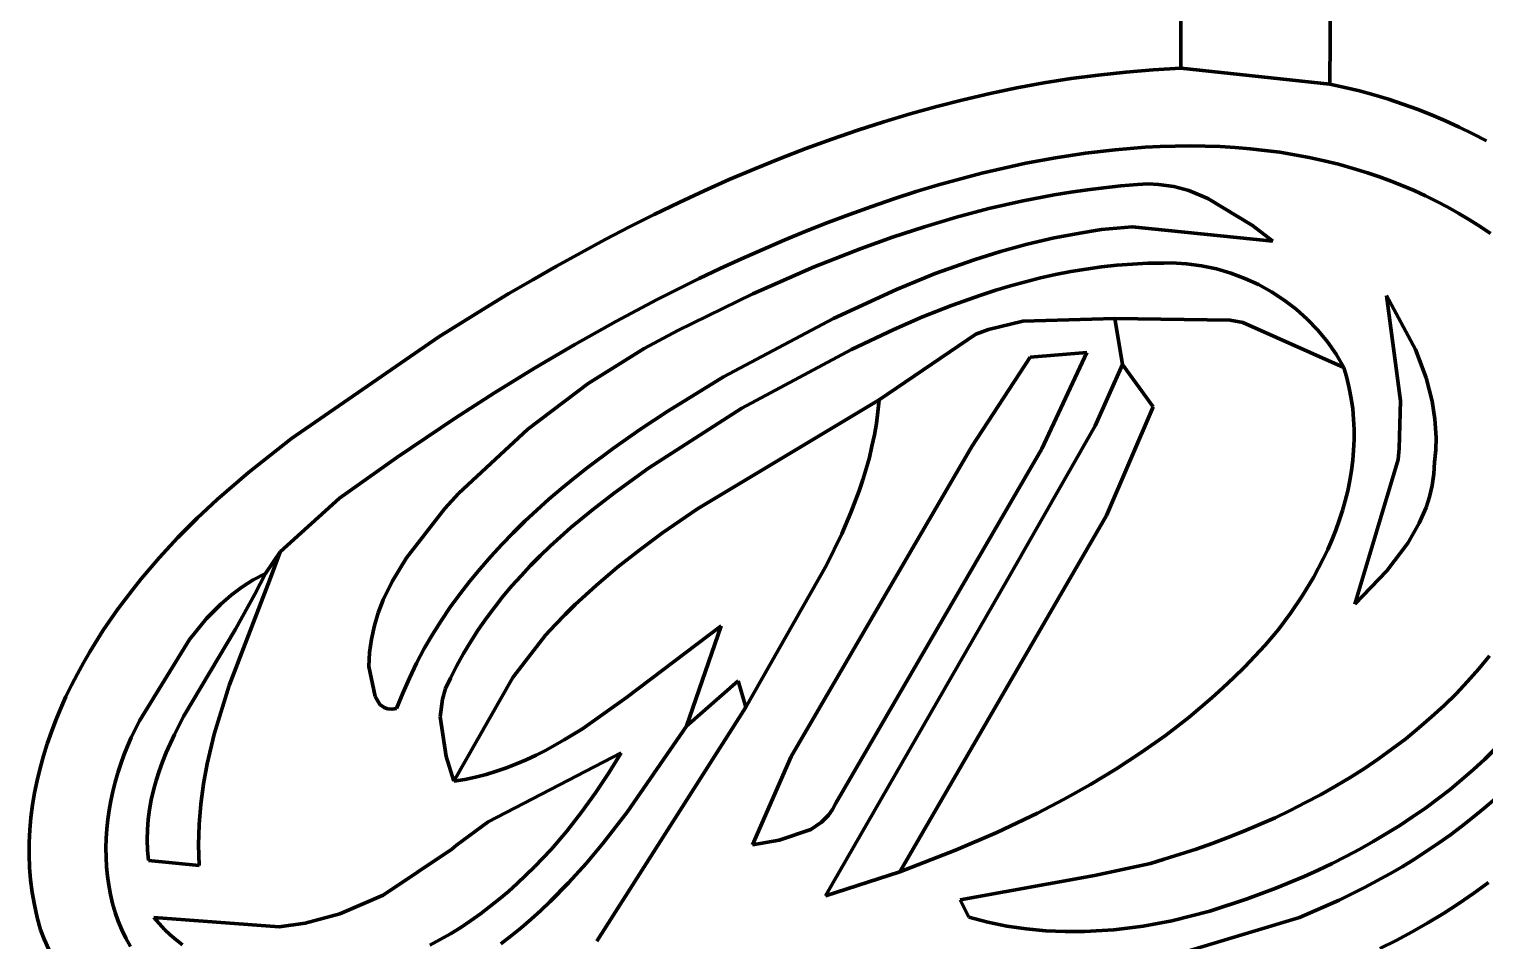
# Model space of a CAD drawing. Header units: millimetres. Extents: x 0.18 to 6.32, y 4.4 to 10.2.
# Drawn here: x 0.344 to 1.827, y 5.818 to 6.747 of the extents above; entities that cross this region are included whole.
import ezdxf

# ---------------------------------------------------------------- set-up
doc = ezdxf.new("R2010")
doc.units = ezdxf.units.MM
for name, color, linetype, lineweight in [('color#004f00ff', 7, 'CONTINUOUS', 100), ('color#0b6800ff', 7, 'CONTINUOUS', 100), ('color#86026eff', 7, 'CONTINUOUS', 100), ('color#b36001ff', 7, 'CONTINUOUS', 100), ('color#ba871eff', 7, 'CONTINUOUS', 100), ('color#fdfdfaff', 7, 'CONTINUOUS', 100)]:
    doc.layers.add(name, color=color, linetype=linetype, lineweight=lineweight)

msp = doc.modelspace()

# ---------------------------------------------------------------- linework, layer by layer
at = {"layer": 'color#004f00ff'}
for p, q in [((1.433, 6.6999), (1.4609, 6.7029)), ((1.4609, 6.7029), (1.4889, 6.7052)), ((1.4889, 6.7052), (1.5171, 6.7068)), ((1.5171, 6.7068), (1.6689, 6.6905)), ((1.3501, 6.6867), (1.3776, 6.6918)), ((1.3776, 6.6918), (1.4052, 6.6962)), ((1.4052, 6.6962), (1.433, 6.6999)), ((1.6689, 6.6905), (1.684, 6.6873)), ((1.2684, 6.6678), (1.2955, 6.6747)), ((1.2955, 6.6747), (1.3227, 6.6811)), ((1.3227, 6.6811), (1.3501, 6.6867)), ((1.684, 6.6873), (1.6989, 6.6837)), ((1.6989, 6.6837), (1.7138, 6.6796)), ((1.7138, 6.6796), (1.7286, 6.6752)), ((1.7286, 6.6752), (1.7433, 6.6703)), ((1.2146, 6.6523), (1.2414, 6.6604)), ((1.2414, 6.6604), (1.2684, 6.6678)), ((1.7433, 6.6703), (1.7579, 6.6651)), ((1.7579, 6.6651), (1.7723, 6.6594)), ((1.7723, 6.6594), (1.7866, 6.6534)), ((1.1615, 6.6346), (1.188, 6.6437)), ((1.188, 6.6437), (1.2146, 6.6523)), ((1.7866, 6.6534), (1.8007, 6.6469)), ((1.8007, 6.6469), (1.8146, 6.6401)), ((1.1352, 6.625), (1.1615, 6.6346)), ((1.8146, 6.6401), (1.8284, 6.6329)), ((1.083, 6.6044), (1.109, 6.6149)), ((1.109, 6.6149), (1.1352, 6.625)), ((1.3895, 6.6157), (1.3593, 6.6101)), ((1.4198, 6.6203), (1.3895, 6.6157)), ((1.4503, 6.6239), (1.4198, 6.6203)), ((1.4808, 6.6264), (1.4503, 6.6239)), ((1.4961, 6.6272), (1.4808, 6.6264)), ((1.5114, 6.6276), (1.4961, 6.6272)), ((1.5267, 6.6278), (1.5114, 6.6276)), ((1.542, 6.6276), (1.5267, 6.6278)), ((1.5572, 6.627), (1.542, 6.6276)), ((1.5724, 6.6261), (1.5572, 6.627)), ((1.5876, 6.6248), (1.5724, 6.6261)), ((1.6028, 6.6232), (1.5876, 6.6248)), ((1.6179, 6.6212), (1.6028, 6.6232)), ((1.6329, 6.6187), (1.6179, 6.6212)), ((1.6479, 6.6159), (1.6329, 6.6187)), ((1.6629, 6.6126), (1.6479, 6.6159)), ((1.0571, 6.5934), (1.083, 6.6044)), ((1.3145, 6.6), (1.2703, 6.5882)), ((1.3593, 6.6101), (1.3145, 6.6)), ((1.6778, 6.609), (1.6629, 6.6126)), ((1.6926, 6.6048), (1.6778, 6.609)), ((1.7073, 6.6003), (1.6926, 6.6048)), ((1.7193, 6.5962), (1.7073, 6.6003)), ((1.0315, 6.5819), (1.0571, 6.5934)), ((1.2703, 6.5882), (1.2475, 6.5812)), ((1.7313, 6.5919), (1.7193, 6.5962)), ((1.7431, 6.5872), (1.7313, 6.5919)), ((1.7548, 6.5822), (1.7431, 6.5872)), ((0.9807, 6.5578), (1.006, 6.5701)), ((1.006, 6.5701), (1.0315, 6.5819)), ((1.2248, 6.5738), (1.2022, 6.5661)), ((1.2475, 6.5812), (1.2248, 6.5738)), ((1.7664, 6.5769), (1.7548, 6.5822)), ((1.7778, 6.5712), (1.7664, 6.5769)), ((1.7891, 6.5653), (1.7778, 6.5712)), ((0.9555, 6.5452), (0.9807, 6.5578)), ((1.1797, 6.558), (1.1574, 6.5496)), ((1.2022, 6.5661), (1.1797, 6.558)), ((1.8002, 6.559), (1.7891, 6.5653)), ((1.8111, 6.5524), (1.8002, 6.559)), ((0.9306, 6.5323), (0.9555, 6.5452)), ((1.1352, 6.5408), (1.1132, 6.5318)), ((1.1574, 6.5496), (1.1352, 6.5408)), ((1.8219, 6.5456), (1.8111, 6.5524)), ((1.8324, 6.5384), (1.8219, 6.5456)), ((0.9058, 6.519), (0.9306, 6.5323)), ((1.1132, 6.5318), (1.0913, 6.5224)), ((0.8813, 6.5054), (0.9058, 6.519)), ((1.0695, 6.5128), (1.0478, 6.5028)), ((1.0913, 6.5224), (1.0695, 6.5128)), ((0.8569, 6.4914), (0.8813, 6.5054)), ((1.0478, 6.5028), (1.0263, 6.4926)), ((0.8327, 6.4773), (0.8569, 6.4914)), ((1.0263, 6.4926), (0.9836, 6.4713)), ((0.8087, 6.4628), (0.8327, 6.4773)), ((0.9836, 6.4713), (0.9415, 6.4489)), ((0.7614, 6.4332), (0.8087, 6.4628)), ((1.4499, 6.4519), (1.5672, 6.4502)), ((1.4576, 6.4052), (1.4499, 6.4519)), ((1.5672, 6.4502), (1.5801, 6.448)), ((0.9415, 6.4489), (0.8998, 6.4256)), ((1.5801, 6.448), (1.6831, 6.4022)), ((0.6113, 6.3299), (0.7614, 6.4332)), ((0.8998, 6.4256), (0.8586, 6.4014)), ((0.8586, 6.4014), (0.818, 6.3763)), ((1.489, 6.362), (1.4576, 6.4052)), ((1.6831, 6.4022), (1.6861, 6.3917)), ((1.6861, 6.3917), (1.6886, 6.3812)), ((0.818, 6.3763), (0.7778, 6.3505)), ((1.6886, 6.3812), (1.6906, 6.3707)), ((1.0246, 6.2581), (1.2098, 6.3691)), ((1.2098, 6.3691), (1.2086, 6.3571)), ((1.4413, 6.2513), (1.489, 6.362)), ((1.6906, 6.3707), (1.6921, 6.3602)), ((0.7778, 6.3505), (0.7185, 6.3104)), ((1.2086, 6.3571), (1.207, 6.3452)), ((1.6921, 6.3602), (1.6931, 6.3496)), ((1.6931, 6.3496), (1.6936, 6.3391)), ((1.2049, 6.3335), (1.2025, 6.3219)), ((1.207, 6.3452), (1.2049, 6.3335)), ((1.6936, 6.3391), (1.6936, 6.3286)), ((0.5673, 6.2953), (0.6113, 6.3299)), ((1.2025, 6.3219), (1.1998, 6.3104)), ((1.6931, 6.3181), (1.6923, 6.3077)), ((1.6936, 6.3286), (1.6931, 6.3181)), ((0.7185, 6.3104), (0.6602, 6.269)), ((1.1998, 6.3104), (1.1966, 6.2991)), ((1.6923, 6.3077), (1.6909, 6.2973)), ((0.5356, 6.2678), (0.5673, 6.2953)), ((1.1932, 6.2878), (1.1895, 6.2766)), ((1.1966, 6.2991), (1.1932, 6.2878)), ((1.6909, 6.2973), (1.6892, 6.287)), ((1.1895, 6.2766), (1.1811, 6.2546)), ((1.6871, 6.2767), (1.6846, 6.2665)), ((1.6892, 6.287), (1.6871, 6.2767)), ((0.5152, 6.2487), (0.5356, 6.2678)), ((0.6602, 6.269), (0.5996, 6.2143)), ((0.989, 6.2337), (1.0246, 6.2581)), ((1.6846, 6.2665), (1.6817, 6.2564)), ((0.4954, 6.2289), (0.5152, 6.2487)), ((1.1811, 6.2546), (1.1718, 6.2329)), ((1.231, 5.8888), (1.4413, 6.2513)), ((1.6784, 6.2463), (1.6748, 6.2364)), ((1.6817, 6.2564), (1.6784, 6.2463)), ((0.4764, 6.2084), (0.4954, 6.2289)), ((0.9659, 6.2166), (0.989, 6.2337)), ((1.1718, 6.2329), (1.1563, 6.2008)), ((1.6748, 6.2364), (1.6709, 6.2265)), ((0.5996, 6.2143), (0.5848, 6.1924)), ((0.9434, 6.1988), (0.9659, 6.2166)), ((1.6667, 6.2168), (1.6621, 6.2072)), ((1.6709, 6.2265), (1.6667, 6.2168)), ((0.4582, 6.187), (0.4764, 6.2084)), ((0.9215, 6.1802), (0.9434, 6.1988)), ((1.1563, 6.2008), (1.074, 6.0562)), ((1.6621, 6.2072), (1.6521, 6.1883)), ((0.4495, 6.176), (0.4582, 6.187)), ((0.5723, 6.1859), (0.5606, 6.1785)), ((0.5848, 6.1924), (0.5723, 6.1859)), ((1.6521, 6.1883), (1.6411, 6.17)), ((0.4341, 6.1558), (0.4495, 6.176)), ((0.5496, 6.1703), (0.5393, 6.1613)), ((0.5606, 6.1785), (0.5496, 6.1703)), ((0.9003, 6.1608), (0.9215, 6.1802)), ((1.6411, 6.17), (1.6292, 6.1524)), ((0.4195, 6.1347), (0.4341, 6.1558)), ((0.5393, 6.1613), (0.5248, 6.1466)), ((0.89, 6.1507), (0.9003, 6.1608)), ((0.5248, 6.1466), (0.5074, 6.1252)), ((0.8701, 6.1297), (0.8799, 6.1403)), ((0.8799, 6.1403), (0.89, 6.1507)), ((1.0488, 6.1391), (0.9523, 6.0663)), ((1.0135, 6.0369), (1.0488, 6.1391)), ((1.6292, 6.1524), (1.6164, 6.1355)), ((0.4058, 6.1128), (0.4195, 6.1347)), ((0.5074, 6.1252), (0.4565, 6.0425)), ((0.8367, 6.0865), (0.8701, 6.1297)), ((1.6164, 6.1355), (1.6029, 6.1194)), ((0.3993, 6.1016), (0.4058, 6.1128)), ((1.6029, 6.1194), (1.5925, 6.1081)), ((0.3931, 6.0902), (0.3993, 6.1016)), ((1.5819, 6.0971), (1.5711, 6.0864)), ((1.5925, 6.1081), (1.5819, 6.0971)), ((0.3871, 6.0787), (0.3931, 6.0902)), ((0.7765, 5.981), (0.8367, 6.0865)), ((1.0663, 6.0831), (1.0135, 6.0369)), ((1.074, 6.0562), (1.0663, 6.0831)), ((1.5711, 6.0864), (1.56, 6.0759)), ((0.3762, 6.0552), (0.3815, 6.067)), ((0.3815, 6.067), (0.3871, 6.0787)), ((0.9523, 6.0663), (0.9075, 6.0344)), ((1.5487, 6.0657), (1.5372, 6.0558)), ((1.56, 6.0759), (1.5487, 6.0657)), ((0.3712, 6.0432), (0.3762, 6.0552)), ((1.5372, 6.0558), (1.5255, 6.0461)), ((0.3666, 6.0311), (0.3712, 6.0432)), ((0.4565, 6.0425), (0.4522, 6.0341)), ((1.5135, 6.0367), (1.5014, 6.0276)), ((1.5255, 6.0461), (1.5135, 6.0367)), ((0.3624, 6.0189), (0.3666, 6.0311)), ((0.448, 6.0254), (0.4442, 6.0166)), ((0.4522, 6.0341), (0.448, 6.0254)), ((0.8889, 6.0229), (0.87, 6.0123)), ((0.9075, 6.0344), (0.8889, 6.0229)), ((1.5014, 6.0276), (1.4765, 6.01)), ((0.3551, 5.9942), (0.3585, 6.0066)), ((0.3585, 6.0066), (0.3624, 6.0189)), ((0.4406, 6.0076), (0.4373, 5.9985)), ((0.4442, 6.0166), (0.4406, 6.0076)), ((0.8603, 6.0074), (0.8504, 6.0028)), ((0.87, 6.0123), (0.8603, 6.0074)), ((1.4765, 6.01), (1.451, 5.9933)), ((0.3521, 5.9818), (0.3551, 5.9942)), ((0.4373, 5.9985), (0.4343, 5.9893)), ((0.8199, 5.991), (0.8094, 5.9879)), ((0.8302, 5.9946), (0.8199, 5.991)), ((0.8404, 5.9985), (0.8302, 5.9946)), ((0.8504, 6.0028), (0.8404, 5.9985)), ((1.451, 5.9933), (1.4249, 5.9775)), ((0.3495, 5.9692), (0.3521, 5.9818)), ((0.4316, 5.98), (0.4292, 5.9706)), ((0.4343, 5.9893), (0.4316, 5.98)), ((0.7877, 5.9828), (0.7765, 5.981)), ((0.7986, 5.9851), (0.7877, 5.9828)), ((0.8094, 5.9879), (0.7986, 5.9851)), ((1.4249, 5.9775), (1.3983, 5.9626)), ((0.3474, 5.9567), (0.3495, 5.9692)), ((0.4272, 5.9611), (0.4254, 5.9515)), ((0.4292, 5.9706), (0.4272, 5.9611)), ((1.3983, 5.9626), (1.3712, 5.9485)), ((0.3458, 5.944), (0.3474, 5.9567)), ((0.4254, 5.9515), (0.4241, 5.9419)), ((1.3712, 5.9485), (1.3297, 5.9288)), ((0.344, 5.9186), (0.3447, 5.9313)), ((0.3447, 5.9313), (0.3458, 5.944)), ((0.4231, 5.9323), (0.4224, 5.9226)), ((0.4241, 5.9419), (0.4231, 5.9323)), ((0.344, 5.9059), (0.344, 5.9186)), ((0.4224, 5.9226), (0.4221, 5.913)), ((1.3297, 5.9288), (1.2877, 5.9107)), ((0.3444, 5.8931), (0.344, 5.9059)), ((0.4221, 5.913), (0.4223, 5.9034)), ((0.4223, 5.9034), (0.4228, 5.8939)), ((1.2877, 5.9107), (1.231, 5.8888)), ((0.3455, 5.8804), (0.3444, 5.8931)), ((0.4228, 5.8939), (0.4237, 5.8844)), ((0.3471, 5.8676), (0.3455, 5.8804)), ((0.4237, 5.8844), (0.425, 5.875)), ((0.425, 5.875), (0.4268, 5.8657)), ((1.8154, 5.8668), (1.8303, 5.8778)), ((0.3493, 5.8549), (0.3471, 5.8676)), ((0.4268, 5.8657), (0.429, 5.8564)), ((1.8002, 5.8564), (1.8154, 5.8668)), ((0.3521, 5.8422), (0.3493, 5.8549)), ((0.429, 5.8564), (0.4317, 5.8474)), ((0.4317, 5.8474), (0.4348, 5.8384)), ((1.7688, 5.8367), (1.7847, 5.8463)), ((1.7847, 5.8463), (1.8002, 5.8564)), ((0.3556, 5.8296), (0.3521, 5.8422)), ((0.3593, 5.8201), (0.3556, 5.8296)), ((0.4348, 5.8384), (0.4384, 5.8296)), ((0.4384, 5.8296), (0.4425, 5.821)), ((1.7364, 5.8188), (1.7527, 5.8275)), ((1.7527, 5.8275), (1.7688, 5.8367)), ((0.3717, 5.7924), (0.3593, 5.8201)), ((0.4425, 5.821), (0.4471, 5.8126)), ((1.7198, 5.8105), (1.7364, 5.8188))]:
    msp.add_line(p, q, dxfattribs=at)
at = {"layer": 'color#0b6800ff'}
for p, q in [((1.5171, 6.7068), (1.5168, 8.1784)), ((1.6713, 6.9856), (1.6689, 6.6905)), ((1.6689, 6.6905), (1.5171, 6.7068))]:
    msp.add_line(p, q, dxfattribs=at)
at = {"layer": 'color#86026eff'}
for p, q in [((1.3741, 6.4933), (1.3895, 6.4968)), ((1.3895, 6.4968), (1.405, 6.4998)), ((1.405, 6.4998), (1.4205, 6.5024)), ((1.4205, 6.5024), (1.4362, 6.5046)), ((1.4362, 6.5046), (1.4519, 6.5063)), ((1.4519, 6.5063), (1.4677, 6.5075)), ((1.4677, 6.5075), (1.4836, 6.5083)), ((1.4836, 6.5083), (1.4996, 6.5085)), ((1.4996, 6.5085), (1.5074, 6.5086)), ((1.5074, 6.5086), (1.5229, 6.5077)), ((1.5229, 6.5077), (1.5382, 6.5057)), ((1.5382, 6.5057), (1.5533, 6.5025)), ((1.5533, 6.5025), (1.568, 6.4982)), ((1.568, 6.4982), (1.5823, 6.4929)), ((1.3134, 6.4759), (1.3285, 6.4808)), ((1.3285, 6.4808), (1.3436, 6.4853)), ((1.3436, 6.4853), (1.3588, 6.4895)), ((1.3588, 6.4895), (1.3741, 6.4933)), ((1.5823, 6.4929), (1.5962, 6.4865)), ((1.5962, 6.4865), (1.6095, 6.4791)), ((1.254, 6.4536), (1.2836, 6.4653)), ((1.2836, 6.4653), (1.3134, 6.4759)), ((1.6095, 6.4791), (1.6223, 6.4707)), ((1.6223, 6.4707), (1.6344, 6.4614)), ((1.2249, 6.4409), (1.254, 6.4536)), ((1.4499, 6.4519), (1.356, 6.4492)), ((1.5672, 6.4502), (1.4499, 6.4519)), ((1.5801, 6.448), (1.5672, 6.4502)), ((1.6344, 6.4614), (1.6458, 6.4512)), ((1.6458, 6.4512), (1.6565, 6.4402)), ((1.1817, 6.4204), (1.2249, 6.4409)), ((1.3084, 6.436), (1.2098, 6.3691)), ((1.3213, 6.4409), (1.3084, 6.436)), ((1.356, 6.4492), (1.3213, 6.4409)), ((1.6831, 6.4022), (1.5801, 6.448)), ((1.6565, 6.4402), (1.6663, 6.4283)), ((1.6663, 6.4283), (1.6752, 6.4156)), ((1.07, 6.3606), (1.1817, 6.4204)), ((1.6752, 6.4156), (1.6831, 6.4022)), ((1.4298, 6.3426), (1.4576, 6.4052)), ((1.4576, 6.4052), (1.489, 6.362)), ((1.2098, 6.3691), (1.0246, 6.2581)), ((1.489, 6.362), (1.4413, 6.2513)), ((0.9749, 6.2995), (1.07, 6.3606)), ((1.3406, 6.1863), (1.4298, 6.3426)), ((0.9402, 6.2746), (0.9749, 6.2995)), ((0.9177, 6.2572), (0.9402, 6.2746)), ((1.0246, 6.2581), (0.989, 6.2337)), ((0.8958, 6.2391), (0.9177, 6.2572)), ((1.4413, 6.2513), (1.231, 5.8888)), ((0.8748, 6.2202), (0.8958, 6.2391)), ((0.989, 6.2337), (0.9659, 6.2166)), ((0.8646, 6.2104), (0.8748, 6.2202)), ((0.9659, 6.2166), (0.9434, 6.1988)), ((0.845, 6.1901), (0.8547, 6.2004)), ((0.8547, 6.2004), (0.8646, 6.2104)), ((0.9434, 6.1988), (0.9215, 6.1802)), ((0.8357, 6.1797), (0.845, 6.1901)), ((1.1551, 5.8643), (1.3406, 6.1863)), ((0.8179, 6.1579), (0.8266, 6.1689)), ((0.8266, 6.1689), (0.8357, 6.1797)), ((0.9215, 6.1802), (0.9003, 6.1608)), ((0.8095, 6.1466), (0.8179, 6.1579)), ((0.9003, 6.1608), (0.89, 6.1507)), ((0.8015, 6.135), (0.8095, 6.1466)), ((0.8799, 6.1403), (0.8701, 6.1297)), ((0.89, 6.1507), (0.8799, 6.1403)), ((0.7938, 6.1232), (0.8015, 6.135)), ((0.8701, 6.1297), (0.8367, 6.0865)), ((0.7796, 6.0986), (0.7865, 6.111)), ((0.7865, 6.111), (0.7938, 6.1232)), ((0.7732, 6.0858), (0.7796, 6.0986)), ((0.7682, 6.0753), (0.7732, 6.0858)), ((0.8367, 6.0865), (0.7765, 5.981)), ((1.0135, 6.0369), (1.0663, 6.0831)), ((1.0663, 6.0831), (1.074, 6.0562)), ((0.7649, 6.0646), (0.7682, 6.0753)), ((0.7628, 6.0464), (0.7649, 6.0646)), ((1.074, 6.0562), (0.9223, 5.8179)), ((0.7687, 6.0061), (0.7628, 6.0464)), ((0.9531, 5.9493), (1.0135, 6.0369)), ((0.7765, 5.981), (0.7687, 6.0061)), ((1.8262, 5.9535), (1.8372, 5.9631)), ((0.9285, 5.9176), (0.9531, 5.9493)), ((1.8149, 5.9442), (1.8262, 5.9535)), ((1.7916, 5.9263), (1.8033, 5.9351)), ((1.8033, 5.9351), (1.8149, 5.9442)), ((0.9113, 5.8971), (0.9285, 5.9176)), ((1.7674, 5.9096), (1.7796, 5.9178)), ((1.7796, 5.9178), (1.7916, 5.9263)), ((1.7426, 5.8939), (1.7551, 5.9016)), ((1.7551, 5.9016), (1.7674, 5.9096)), ((0.8934, 5.8773), (0.9113, 5.8971)), ((1.231, 5.8888), (1.1551, 5.8643)), ((1.73, 5.8865), (1.7426, 5.8939)), ((0.8748, 5.8584), (0.8934, 5.8773)), ((1.6782, 5.8598), (1.7043, 5.8726)), ((1.7043, 5.8726), (1.73, 5.8865)), ((1.8303, 5.8778), (1.8154, 5.8668)), ((0.8652, 5.8492), (0.8748, 5.8584)), ((1.6381, 5.8421), (1.6782, 5.8598)), ((1.8154, 5.8668), (1.8002, 5.8564)), ((0.8554, 5.8404), (0.8652, 5.8492)), ((1.7847, 5.8463), (1.7688, 5.8367)), ((1.8002, 5.8564), (1.7847, 5.8463)), ((0.835, 5.8234), (0.8453, 5.8317)), ((0.8453, 5.8317), (0.8554, 5.8404)), ((1.4369, 5.7816), (1.6381, 5.8421)), ((1.7527, 5.8275), (1.7364, 5.8188)), ((1.7688, 5.8367), (1.7527, 5.8275)), ((0.8245, 5.8154), (0.835, 5.8234)), ((1.7364, 5.8188), (1.7198, 5.8105))]:
    msp.add_line(p, q, dxfattribs=at)
at = {"layer": 'color#b36001ff'}
for p, q in [((1.4219, 6.5831), (1.4388, 6.5852)), ((1.4388, 6.5852), (1.4558, 6.587)), ((1.4558, 6.587), (1.4728, 6.5885)), ((1.4728, 6.5885), (1.4837, 6.589)), ((1.4837, 6.589), (1.4944, 6.5886)), ((1.4944, 6.5886), (1.51, 6.5863)), ((1.51, 6.5863), (1.5252, 6.5822)), ((1.3216, 6.5639), (1.3547, 6.5715)), ((1.3547, 6.5715), (1.3882, 6.5779)), ((1.3882, 6.5779), (1.405, 6.5807)), ((1.405, 6.5807), (1.4219, 6.5831)), ((1.5252, 6.5822), (1.5446, 6.5743)), ((1.5446, 6.5743), (1.5899, 6.5466)), ((1.2559, 6.5455), (1.2886, 6.5552)), ((1.2886, 6.5552), (1.3216, 6.5639)), ((1.2235, 6.5348), (1.2559, 6.5455)), ((1.4161, 6.5393), (1.3882, 6.5341)), ((1.4301, 6.5415), (1.4161, 6.5393)), ((1.4364, 6.5425), (1.4301, 6.5415)), ((1.4676, 6.5452), (1.4364, 6.5425)), ((1.6109, 6.5306), (1.4676, 6.5452)), ((1.5899, 6.5466), (1.6109, 6.5306)), ((1.1914, 6.5233), (1.2235, 6.5348)), ((1.3607, 6.5278), (1.3335, 6.5203)), ((1.3882, 6.5341), (1.3607, 6.5278)), ((1.1437, 6.5045), (1.1914, 6.5233)), ((1.3066, 6.5119), (1.2668, 6.4977)), ((1.3335, 6.5203), (1.3066, 6.5119)), ((1.0811, 6.4771), (1.1437, 6.5045)), ((1.2668, 6.4977), (1.2276, 6.4817)), ((1.2276, 6.4817), (1.1634, 6.4521)), ((1.0046, 6.4398), (1.0811, 6.4771)), ((1.1634, 6.4521), (1.0511, 6.3926)), ((0.9706, 6.4216), (1.0046, 6.4398)), ((0.9134, 6.3859), (0.9706, 6.4216)), ((1.3041, 6.3218), (1.3635, 6.4125)), ((1.3635, 6.4125), (1.4213, 6.4175)), ((1.4213, 6.4175), (1.3756, 6.3193)), ((1.0511, 6.3926), (0.9945, 6.3578)), ((0.8519, 6.3394), (0.9134, 6.3859)), ((0.9945, 6.3578), (0.9666, 6.3393)), ((0.7812, 6.274), (0.8519, 6.3394)), ((0.9666, 6.3393), (0.9392, 6.3201)), ((0.9392, 6.3201), (0.9123, 6.3)), ((1.12, 6.006), (1.3041, 6.3218)), ((1.3756, 6.3193), (1.1656, 5.9584)), ((0.8992, 6.2896), (0.8862, 6.2789)), ((0.9123, 6.3), (0.8992, 6.2896)), ((0.7673, 6.2585), (0.7812, 6.274)), ((0.8862, 6.2789), (0.8735, 6.2681)), ((0.7282, 6.2085), (0.7673, 6.2585)), ((0.8735, 6.2681), (0.8611, 6.257)), ((0.8489, 6.2456), (0.837, 6.2339)), ((0.8611, 6.257), (0.8489, 6.2456)), ((0.837, 6.2339), (0.8254, 6.222)), ((0.8254, 6.222), (0.8142, 6.2098)), ((0.7137, 6.1844), (0.7282, 6.2085)), ((0.8142, 6.2098), (0.8033, 6.1973)), ((0.7046, 6.1655), (0.7137, 6.1844)), ((0.7928, 6.1845), (0.7827, 6.1714)), ((0.8033, 6.1973), (0.7928, 6.1845)), ((0.7827, 6.1714), (0.773, 6.158)), ((0.6996, 6.1525), (0.7046, 6.1655)), ((0.773, 6.158), (0.7637, 6.1443)), ((0.6926, 6.1257), (0.6956, 6.1393)), ((0.6956, 6.1393), (0.6996, 6.1525)), ((0.7637, 6.1443), (0.7549, 6.1302)), ((0.6907, 6.1118), (0.6926, 6.1257)), ((0.7549, 6.1302), (0.7465, 6.1159)), ((0.6902, 6.1047), (0.6907, 6.1118)), ((0.7465, 6.1159), (0.7387, 6.1011)), ((0.6901, 6.0976), (0.6902, 6.1047)), ((0.6964, 6.067), (0.6901, 6.0976)), ((0.7387, 6.1011), (0.7314, 6.086)), ((1.8092, 6.0824), (1.8205, 6.0953)), ((1.8205, 6.0953), (1.8314, 6.1085)), ((0.7314, 6.086), (0.7246, 6.0706)), ((1.7974, 6.07), (1.8092, 6.0824)), ((0.7012, 6.059), (0.6964, 6.067)), ((0.7246, 6.0706), (0.7183, 6.0548)), ((1.7852, 6.0579), (1.7974, 6.07)), ((0.7055, 6.0559), (0.7012, 6.059)), ((0.7091, 6.0547), (0.7055, 6.0559)), ((0.7133, 6.0543), (0.7091, 6.0547)), ((0.7183, 6.0548), (0.7133, 6.0543)), ((1.7725, 6.0463), (1.7852, 6.0579)), ((1.7462, 6.0242), (1.7595, 6.0351)), ((1.7595, 6.0351), (1.7725, 6.0463)), ((1.7324, 6.0138), (1.7462, 6.0242)), ((0.8114, 5.9395), (0.9471, 6.0099)), ((0.9471, 6.0099), (0.9345, 5.9894)), ((1.0809, 5.916), (1.12, 6.006)), ((1.7184, 6.0037), (1.7324, 6.0138)), ((1.8378, 6.0144), (1.8267, 6.0034)), ((1.6895, 5.9847), (1.7041, 5.994)), ((1.7041, 5.994), (1.7184, 6.0037)), ((1.8152, 5.9928), (1.8034, 5.9825)), ((1.8267, 6.0034), (1.8152, 5.9928)), ((0.9345, 5.9894), (0.921, 5.9691)), ((1.6595, 5.9672), (1.6746, 5.9758)), ((1.6746, 5.9758), (1.6895, 5.9847)), ((1.8034, 5.9825), (1.7913, 5.9725)), ((0.921, 5.9691), (0.9067, 5.9493)), ((1.6442, 5.9591), (1.6595, 5.9672)), ((1.7789, 5.9629), (1.7662, 5.9536)), ((1.7913, 5.9725), (1.7789, 5.9629)), ((0.9067, 5.9493), (0.8916, 5.9301)), ((1.1581, 5.9463), (1.151, 5.9391)), ((1.1621, 5.952), (1.1581, 5.9463)), ((1.1656, 5.9584), (1.1621, 5.952)), ((1.613, 5.9438), (1.6286, 5.9512)), ((1.6286, 5.9512), (1.6442, 5.9591)), ((1.7662, 5.9536), (1.7532, 5.9446)), ((0.7793, 5.9157), (0.8114, 5.9395)), ((1.1401, 5.9317), (1.1079, 5.9209)), ((1.151, 5.9391), (1.1401, 5.9317)), ((1.5811, 5.93), (1.5971, 5.9367)), ((1.5971, 5.9367), (1.613, 5.9438)), ((1.7401, 5.9359), (1.7266, 5.9276)), ((1.7532, 5.9446), (1.7401, 5.9359)), ((0.8916, 5.9301), (0.8756, 5.9115)), ((1.1079, 5.9209), (1.0809, 5.916)), ((1.5327, 5.9119), (1.5489, 5.9176)), ((1.5489, 5.9176), (1.5651, 5.9236)), ((1.5651, 5.9236), (1.5811, 5.93)), ((1.713, 5.9196), (1.6993, 5.9118)), ((1.7266, 5.9276), (1.713, 5.9196)), ((0.7045, 5.865), (0.7747, 5.9119)), ((0.7747, 5.9119), (0.7793, 5.9157)), ((0.8756, 5.9115), (0.8588, 5.8937)), ((1.4861, 5.8973), (1.5001, 5.9016)), ((1.5001, 5.9016), (1.5164, 5.9066)), ((1.5164, 5.9066), (1.5327, 5.9119)), ((1.6853, 5.9044), (1.6712, 5.8973)), ((1.6993, 5.9118), (1.6853, 5.9044)), ((0.8588, 5.8937), (0.8412, 5.8768)), ((1.429, 5.8848), (1.4861, 5.8973)), ((1.657, 5.8905), (1.6426, 5.884)), ((1.6712, 5.8973), (1.657, 5.8905)), ((0.8412, 5.8768), (0.8321, 5.8686)), ((1.2923, 5.86), (1.429, 5.8848)), ((1.6137, 5.8719), (1.5845, 5.861)), ((1.6426, 5.884), (1.6137, 5.8719)), ((0.6603, 5.8459), (0.7045, 5.865)), ((0.8228, 5.8608), (0.8133, 5.8532)), ((0.8321, 5.8686), (0.8228, 5.8608)), ((1.3011, 5.8424), (1.2923, 5.86)), ((1.5845, 5.861), (1.5467, 5.8487)), ((0.6253, 5.8364), (0.6603, 5.8459)), ((0.8036, 5.8459), (0.7937, 5.8388)), ((0.8133, 5.8532), (0.8036, 5.8459)), ((1.3204, 5.8373), (1.3011, 5.8424)), ((1.5467, 5.8487), (1.508, 5.8389)), ((0.4764, 5.8359), (0.4711, 5.8422)), ((0.4711, 5.8422), (0.5988, 5.8325)), ((0.482, 5.83), (0.4764, 5.8359)), ((0.4878, 5.8245), (0.482, 5.83)), ((0.5988, 5.8325), (0.6253, 5.8364)), ((0.7836, 5.8321), (0.7733, 5.8257)), ((0.7937, 5.8388), (0.7836, 5.8321)), ((1.34, 5.8334), (1.3204, 5.8373)), ((1.3596, 5.8305), (1.34, 5.8334)), ((1.3794, 5.8287), (1.3596, 5.8305)), ((1.3992, 5.8278), (1.3794, 5.8287)), ((1.4191, 5.8279), (1.3992, 5.8278)), ((1.4489, 5.8297), (1.4191, 5.8279)), ((1.4786, 5.8334), (1.4489, 5.8297)), ((1.508, 5.8389), (1.4786, 5.8334)), ((0.4939, 5.8193), (0.4878, 5.8245)), ((0.5002, 5.8145), (0.4939, 5.8193)), ((0.7628, 5.8196), (0.7521, 5.8139)), ((0.7733, 5.8257), (0.7628, 5.8196))]:
    msp.add_line(p, q, dxfattribs=at)
at = {"layer": 'color#ba871eff'}
for p, q in [((1.3593, 6.6101), (1.3895, 6.6157)), ((1.3895, 6.6157), (1.4198, 6.6203)), ((1.4198, 6.6203), (1.4503, 6.6239)), ((1.4503, 6.6239), (1.4808, 6.6264)), ((1.4808, 6.6264), (1.4961, 6.6272)), ((1.4961, 6.6272), (1.5114, 6.6276)), ((1.5114, 6.6276), (1.5267, 6.6278)), ((1.5267, 6.6278), (1.542, 6.6276)), ((1.542, 6.6276), (1.5572, 6.627)), ((1.5572, 6.627), (1.5724, 6.6261)), ((1.5724, 6.6261), (1.5876, 6.6248)), ((1.5876, 6.6248), (1.6028, 6.6232)), ((1.6028, 6.6232), (1.6179, 6.6212)), ((1.6179, 6.6212), (1.6329, 6.6187)), ((1.6329, 6.6187), (1.6479, 6.6159)), ((1.6479, 6.6159), (1.6629, 6.6126)), ((1.2703, 6.5882), (1.3145, 6.6)), ((1.3145, 6.6), (1.3593, 6.6101)), ((1.6629, 6.6126), (1.6778, 6.609)), ((1.6778, 6.609), (1.6926, 6.6048)), ((1.6926, 6.6048), (1.7073, 6.6003)), ((1.7073, 6.6003), (1.7193, 6.5962)), ((1.2475, 6.5812), (1.2703, 6.5882)), ((1.4388, 6.5852), (1.4219, 6.5831)), ((1.4558, 6.587), (1.4388, 6.5852)), ((1.4728, 6.5885), (1.4558, 6.587)), ((1.4837, 6.589), (1.4728, 6.5885)), ((1.4944, 6.5886), (1.4837, 6.589)), ((1.51, 6.5863), (1.4944, 6.5886)), ((1.5252, 6.5822), (1.51, 6.5863)), ((1.7193, 6.5962), (1.7313, 6.5919)), ((1.7313, 6.5919), (1.7431, 6.5872)), ((1.7431, 6.5872), (1.7548, 6.5822)), ((1.2022, 6.5661), (1.2248, 6.5738)), ((1.2248, 6.5738), (1.2475, 6.5812)), ((1.3547, 6.5715), (1.3216, 6.5639)), ((1.3882, 6.5779), (1.3547, 6.5715)), ((1.405, 6.5807), (1.3882, 6.5779)), ((1.4219, 6.5831), (1.405, 6.5807)), ((1.5446, 6.5743), (1.5252, 6.5822)), ((1.5899, 6.5466), (1.5446, 6.5743)), ((1.7548, 6.5822), (1.7664, 6.5769)), ((1.7664, 6.5769), (1.7778, 6.5712)), ((1.7778, 6.5712), (1.7891, 6.5653)), ((1.1574, 6.5496), (1.1797, 6.558)), ((1.1797, 6.558), (1.2022, 6.5661)), ((1.2886, 6.5552), (1.2559, 6.5455)), ((1.3216, 6.5639), (1.2886, 6.5552)), ((1.7891, 6.5653), (1.8002, 6.559)), ((1.8002, 6.559), (1.8111, 6.5524)), ((1.1132, 6.5318), (1.1352, 6.5408)), ((1.1352, 6.5408), (1.1574, 6.5496)), ((1.2559, 6.5455), (1.2235, 6.5348)), ((1.3882, 6.5341), (1.4161, 6.5393)), ((1.4161, 6.5393), (1.4301, 6.5415)), ((1.4301, 6.5415), (1.4364, 6.5425)), ((1.4364, 6.5425), (1.4676, 6.5452)), ((1.4676, 6.5452), (1.6109, 6.5306)), ((1.6109, 6.5306), (1.5899, 6.5466)), ((1.8111, 6.5524), (1.8219, 6.5456)), ((1.8219, 6.5456), (1.8324, 6.5384)), ((1.0913, 6.5224), (1.1132, 6.5318)), ((1.2235, 6.5348), (1.1914, 6.5233)), ((1.3335, 6.5203), (1.3607, 6.5278)), ((1.3607, 6.5278), (1.3882, 6.5341)), ((1.0478, 6.5028), (1.0695, 6.5128)), ((1.0695, 6.5128), (1.0913, 6.5224)), ((1.1914, 6.5233), (1.1437, 6.5045)), ((1.2668, 6.4977), (1.3066, 6.5119)), ((1.3066, 6.5119), (1.3335, 6.5203)), ((1.0263, 6.4926), (1.0478, 6.5028)), ((1.1437, 6.5045), (1.0811, 6.4771)), ((1.2276, 6.4817), (1.2668, 6.4977)), ((1.3895, 6.4968), (1.3741, 6.4933)), ((1.405, 6.4998), (1.3895, 6.4968)), ((1.4205, 6.5024), (1.405, 6.4998)), ((1.4362, 6.5046), (1.4205, 6.5024)), ((1.4519, 6.5063), (1.4362, 6.5046)), ((1.4677, 6.5075), (1.4519, 6.5063)), ((1.4836, 6.5083), (1.4677, 6.5075)), ((1.4996, 6.5085), (1.4836, 6.5083)), ((1.5074, 6.5086), (1.4996, 6.5085)), ((1.5229, 6.5077), (1.5074, 6.5086)), ((1.5382, 6.5057), (1.5229, 6.5077)), ((1.5533, 6.5025), (1.5382, 6.5057)), ((1.568, 6.4982), (1.5533, 6.5025)), ((1.5823, 6.4929), (1.568, 6.4982)), ((0.9836, 6.4713), (1.0263, 6.4926)), ((1.1634, 6.4521), (1.2276, 6.4817)), ((1.3285, 6.4808), (1.3134, 6.4759)), ((1.3436, 6.4853), (1.3285, 6.4808)), ((1.3588, 6.4895), (1.3436, 6.4853)), ((1.3741, 6.4933), (1.3588, 6.4895)), ((1.5962, 6.4865), (1.5823, 6.4929)), ((1.6095, 6.4791), (1.5962, 6.4865)), ((0.9415, 6.4489), (0.9836, 6.4713)), ((1.0811, 6.4771), (1.0046, 6.4398)), ((1.2836, 6.4653), (1.254, 6.4536)), ((1.3134, 6.4759), (1.2836, 6.4653)), ((1.6223, 6.4707), (1.6095, 6.4791)), ((1.6344, 6.4614), (1.6223, 6.4707)), ((1.7264, 6.4753), (1.7408, 6.3682)), ((1.756, 6.4206), (1.7264, 6.4753)), ((1.0511, 6.3926), (1.1634, 6.4521)), ((1.254, 6.4536), (1.2249, 6.4409)), ((1.356, 6.4492), (1.4499, 6.4519)), ((1.4499, 6.4519), (1.4576, 6.4052)), ((1.6458, 6.4512), (1.6344, 6.4614)), ((1.6565, 6.4402), (1.6458, 6.4512)), ((0.8998, 6.4256), (0.9415, 6.4489)), ((1.0046, 6.4398), (0.9706, 6.4216)), ((1.2249, 6.4409), (1.1817, 6.4204)), ((1.2098, 6.3691), (1.3084, 6.436)), ((1.3084, 6.436), (1.3213, 6.4409)), ((1.3213, 6.4409), (1.356, 6.4492)), ((1.6663, 6.4283), (1.6565, 6.4402)), ((0.8586, 6.4014), (0.8998, 6.4256)), ((0.9706, 6.4216), (0.9134, 6.3859)), ((1.6752, 6.4156), (1.6663, 6.4283)), ((1.7669, 6.3916), (1.756, 6.4206)), ((1.1817, 6.4204), (1.07, 6.3606)), ((1.3635, 6.4125), (1.3041, 6.3218)), ((1.4213, 6.4175), (1.3635, 6.4125)), ((1.3756, 6.3193), (1.4213, 6.4175)), ((1.6831, 6.4022), (1.6752, 6.4156)), ((0.818, 6.3763), (0.8586, 6.4014)), ((0.9945, 6.3578), (1.0511, 6.3926)), ((1.4576, 6.4052), (1.4298, 6.3426)), ((1.6861, 6.3917), (1.6831, 6.4022)), ((1.6886, 6.3812), (1.6861, 6.3917)), ((1.7731, 6.3678), (1.7669, 6.3916)), ((0.7778, 6.3505), (0.818, 6.3763)), ((0.9134, 6.3859), (0.8519, 6.3394)), ((1.6906, 6.3707), (1.6886, 6.3812)), ((1.2086, 6.3571), (1.2098, 6.3691)), ((1.6921, 6.3602), (1.6906, 6.3707)), ((1.7408, 6.3682), (1.7396, 6.3196)), ((1.7759, 6.3495), (1.7731, 6.3678)), ((0.7185, 6.3104), (0.7778, 6.3505)), ((0.9666, 6.3393), (0.9945, 6.3578)), ((1.07, 6.3606), (0.9749, 6.2995)), ((1.207, 6.3452), (1.2086, 6.3571)), ((1.6931, 6.3496), (1.6921, 6.3602)), ((1.6936, 6.3391), (1.6931, 6.3496)), ((1.777, 6.3309), (1.7759, 6.3495)), ((0.8519, 6.3394), (0.7812, 6.274)), ((0.9392, 6.3201), (0.9666, 6.3393)), ((1.2025, 6.3219), (1.2049, 6.3335)), ((1.2049, 6.3335), (1.207, 6.3452)), ((1.4298, 6.3426), (1.3406, 6.1863)), ((1.6936, 6.3286), (1.6936, 6.3391)), ((0.9123, 6.3), (0.9392, 6.3201)), ((1.3041, 6.3218), (1.12, 6.006)), ((1.1656, 5.9584), (1.3756, 6.3193)), ((1.1998, 6.3104), (1.2025, 6.3219)), ((1.6923, 6.3077), (1.6931, 6.3181)), ((1.6931, 6.3181), (1.6936, 6.3286)), ((1.7396, 6.3196), (1.7384, 6.3083)), ((1.7756, 6.3057), (1.7768, 6.3184)), ((1.7768, 6.3184), (1.777, 6.3309)), ((0.6602, 6.269), (0.7185, 6.3104)), ((1.1966, 6.2991), (1.1998, 6.3104)), ((1.6909, 6.2973), (1.6923, 6.3077)), ((1.7384, 6.3083), (1.6942, 6.1613)), ((1.7749, 6.2937), (1.7756, 6.3057)), ((0.8862, 6.2789), (0.8992, 6.2896)), ((0.8992, 6.2896), (0.9123, 6.3)), ((0.9749, 6.2995), (0.9402, 6.2746)), ((1.1895, 6.2766), (1.1932, 6.2878)), ((1.1932, 6.2878), (1.1966, 6.2991)), ((1.6892, 6.287), (1.6909, 6.2973)), ((1.7732, 6.282), (1.7749, 6.2937)), ((0.7812, 6.274), (0.7673, 6.2585)), ((0.8735, 6.2681), (0.8862, 6.2789)), ((0.9402, 6.2746), (0.9177, 6.2572)), ((1.1811, 6.2546), (1.1895, 6.2766)), ((1.6846, 6.2665), (1.6871, 6.2767)), ((1.6871, 6.2767), (1.6892, 6.287)), ((1.7705, 6.2706), (1.7732, 6.282)), ((0.5996, 6.2143), (0.6602, 6.269)), ((0.7673, 6.2585), (0.7282, 6.2085)), ((0.8611, 6.257), (0.8735, 6.2681)), ((1.6817, 6.2564), (1.6846, 6.2665)), ((1.76, 6.2435), (1.7669, 6.2595)), ((1.7669, 6.2595), (1.7705, 6.2706)), ((0.837, 6.2339), (0.8489, 6.2456)), ((0.8489, 6.2456), (0.8611, 6.257)), ((0.9177, 6.2572), (0.8958, 6.2391)), ((1.1718, 6.2329), (1.1811, 6.2546)), ((1.6748, 6.2364), (1.6784, 6.2463)), ((1.6784, 6.2463), (1.6817, 6.2564)), ((1.7484, 6.2232), (1.76, 6.2435)), ((0.8254, 6.222), (0.837, 6.2339)), ((0.8958, 6.2391), (0.8748, 6.2202)), ((1.1563, 6.2008), (1.1718, 6.2329)), ((1.6709, 6.2265), (1.6748, 6.2364)), ((0.5887, 6.1851), (0.5996, 6.2143)), ((0.8142, 6.2098), (0.8254, 6.222)), ((0.8748, 6.2202), (0.8646, 6.2104)), ((1.6621, 6.2072), (1.6667, 6.2168)), ((1.6667, 6.2168), (1.6709, 6.2265)), ((1.727, 6.195), (1.7484, 6.2232)), ((0.7282, 6.2085), (0.7137, 6.1844)), ((0.8033, 6.1973), (0.8142, 6.2098)), ((0.8547, 6.2004), (0.845, 6.1901)), ((0.8646, 6.2104), (0.8547, 6.2004)), ((1.074, 6.0562), (1.1563, 6.2008)), ((1.6521, 6.1883), (1.6621, 6.2072)), ((0.5477, 6.0783), (0.5887, 6.1851)), ((0.5606, 6.1785), (0.5723, 6.1859)), ((0.5723, 6.1859), (0.5848, 6.1924)), ((0.5848, 6.1924), (0.5738, 6.1712)), ((0.7137, 6.1844), (0.7046, 6.1655)), ((0.7827, 6.1714), (0.7928, 6.1845)), ((0.7928, 6.1845), (0.8033, 6.1973)), ((0.845, 6.1901), (0.8357, 6.1797)), ((1.3406, 6.1863), (1.1551, 5.8643)), ((1.6411, 6.17), (1.6521, 6.1883)), ((1.6942, 6.1613), (1.727, 6.195)), ((0.5393, 6.1613), (0.5496, 6.1703)), ((0.5496, 6.1703), (0.5606, 6.1785)), ((0.5738, 6.1712), (0.5542, 6.1357)), ((0.773, 6.158), (0.7827, 6.1714)), ((0.8266, 6.1689), (0.8179, 6.1579)), ((0.8357, 6.1797), (0.8266, 6.1689)), ((1.6292, 6.1524), (1.6411, 6.17)), ((0.5248, 6.1466), (0.5393, 6.1613)), ((0.7046, 6.1655), (0.6996, 6.1525)), ((0.7637, 6.1443), (0.773, 6.158)), ((0.8179, 6.1579), (0.8095, 6.1466)), ((0.5074, 6.1252), (0.5248, 6.1466)), ((0.6956, 6.1393), (0.6926, 6.1257)), ((0.6996, 6.1525), (0.6956, 6.1393)), ((0.7549, 6.1302), (0.7637, 6.1443)), ((0.8095, 6.1466), (0.8015, 6.135)), ((0.9523, 6.0663), (1.0488, 6.1391)), ((1.0488, 6.1391), (1.0135, 6.0369)), ((1.6164, 6.1355), (1.6292, 6.1524)), ((0.4565, 6.0425), (0.5074, 6.1252)), ((0.5542, 6.1357), (0.5012, 6.0468)), ((0.6926, 6.1257), (0.6907, 6.1118)), ((0.7465, 6.1159), (0.7549, 6.1302)), ((0.8015, 6.135), (0.7938, 6.1232)), ((1.6029, 6.1194), (1.6164, 6.1355)), ((0.6907, 6.1118), (0.6902, 6.1047)), ((0.7387, 6.1011), (0.7465, 6.1159)), ((0.7865, 6.111), (0.7796, 6.0986)), ((0.7938, 6.1232), (0.7865, 6.111)), ((1.5925, 6.1081), (1.6029, 6.1194)), ((0.6902, 6.1047), (0.6901, 6.0976)), ((0.6901, 6.0976), (0.6964, 6.067)), ((0.7314, 6.086), (0.7387, 6.1011)), ((0.7796, 6.0986), (0.7732, 6.0858)), ((1.5711, 6.0864), (1.5819, 6.0971)), ((1.5819, 6.0971), (1.5925, 6.1081)), ((1.8205, 6.0953), (1.8092, 6.0824)), ((1.8314, 6.1085), (1.8205, 6.0953)), ((0.7246, 6.0706), (0.7314, 6.086)), ((0.7732, 6.0858), (0.7682, 6.0753)), ((1.56, 6.0759), (1.5711, 6.0864)), ((1.8092, 6.0824), (1.7974, 6.07)), ((0.5325, 6.0287), (0.5477, 6.0783)), ((0.6964, 6.067), (0.7012, 6.059)), ((0.7183, 6.0548), (0.7246, 6.0706)), ((0.7682, 6.0753), (0.7649, 6.0646)), ((0.9075, 6.0344), (0.9523, 6.0663)), ((1.5372, 6.0558), (1.5487, 6.0657)), ((1.5487, 6.0657), (1.56, 6.0759)), ((1.7974, 6.07), (1.7852, 6.0579)), ((0.7012, 6.059), (0.7055, 6.0559)), ((0.7055, 6.0559), (0.7091, 6.0547)), ((0.7091, 6.0547), (0.7133, 6.0543)), ((0.7133, 6.0543), (0.7183, 6.0548)), ((0.7649, 6.0646), (0.7628, 6.0464)), ((0.9223, 5.8179), (1.074, 6.0562)), ((1.5255, 6.0461), (1.5372, 6.0558)), ((1.7852, 6.0579), (1.7725, 6.0463)), ((0.4522, 6.0341), (0.4565, 6.0425)), ((0.5012, 6.0468), (0.4919, 6.0286)), ((0.7628, 6.0464), (0.7687, 6.0061)), ((1.0135, 6.0369), (0.9531, 5.9493)), ((1.5014, 6.0276), (1.5135, 6.0367)), ((1.5135, 6.0367), (1.5255, 6.0461)), ((1.7595, 6.0351), (1.7462, 6.0242)), ((1.7725, 6.0463), (1.7595, 6.0351)), ((0.4442, 6.0166), (0.448, 6.0254)), ((0.448, 6.0254), (0.4522, 6.0341)), ((0.4919, 6.0286), (0.4835, 6.01)), ((0.5254, 5.9986), (0.5325, 6.0287)), ((0.87, 6.0123), (0.8889, 6.0229)), ((0.8889, 6.0229), (0.9075, 6.0344)), ((1.4765, 6.01), (1.5014, 6.0276)), ((1.7462, 6.0242), (1.7324, 6.0138)), ((0.4373, 5.9985), (0.4406, 6.0076)), ((0.4406, 6.0076), (0.4442, 6.0166)), ((0.4835, 6.01), (0.4798, 6.0006)), ((0.7687, 6.0061), (0.7765, 5.981)), ((0.9471, 6.0099), (0.8114, 5.9395)), ((0.8504, 6.0028), (0.8603, 6.0074)), ((0.8603, 6.0074), (0.87, 6.0123)), ((0.9345, 5.9894), (0.9471, 6.0099)), ((1.12, 6.006), (1.0809, 5.916)), ((1.451, 5.9933), (1.4765, 6.01)), ((1.7324, 6.0138), (1.7184, 6.0037)), ((1.8267, 6.0034), (1.8378, 6.0144)), ((0.4343, 5.9893), (0.4373, 5.9985)), ((0.4764, 5.9911), (0.4733, 5.9815)), ((0.4798, 6.0006), (0.4764, 5.9911)), ((0.5216, 5.9782), (0.5254, 5.9986)), ((0.8094, 5.9879), (0.8199, 5.991)), ((0.8199, 5.991), (0.8302, 5.9946)), ((0.8302, 5.9946), (0.8404, 5.9985)), ((0.8404, 5.9985), (0.8504, 6.0028)), ((1.4249, 5.9775), (1.451, 5.9933)), ((1.7041, 5.994), (1.6895, 5.9847)), ((1.7184, 6.0037), (1.7041, 5.994)), ((1.8034, 5.9825), (1.8152, 5.9928)), ((1.8152, 5.9928), (1.8267, 6.0034)), ((0.4292, 5.9706), (0.4316, 5.98)), ((0.4316, 5.98), (0.4343, 5.9893)), ((0.4733, 5.9815), (0.4706, 5.9718)), ((0.5188, 5.9577), (0.5216, 5.9782)), ((0.7765, 5.981), (0.7877, 5.9828)), ((0.7877, 5.9828), (0.7986, 5.9851)), ((0.7986, 5.9851), (0.8094, 5.9879)), ((0.921, 5.9691), (0.9345, 5.9894)), ((1.3983, 5.9626), (1.4249, 5.9775)), ((1.6746, 5.9758), (1.6595, 5.9672)), ((1.6895, 5.9847), (1.6746, 5.9758)), ((1.7913, 5.9725), (1.8034, 5.9825)), ((0.4254, 5.9515), (0.4272, 5.9611)), ((0.4272, 5.9611), (0.4292, 5.9706)), ((0.4684, 5.9619), (0.4666, 5.952)), ((0.4706, 5.9718), (0.4684, 5.9619)), ((0.9067, 5.9493), (0.921, 5.9691)), ((1.3712, 5.9485), (1.3983, 5.9626)), ((1.6595, 5.9672), (1.6442, 5.9591)), ((1.7662, 5.9536), (1.7789, 5.9629)), ((1.7789, 5.9629), (1.7913, 5.9725)), ((1.8372, 5.9631), (1.8262, 5.9535)), ((0.4241, 5.9419), (0.4254, 5.9515)), ((0.4666, 5.952), (0.4653, 5.9419)), ((0.5171, 5.937), (0.5188, 5.9577)), ((0.8916, 5.9301), (0.9067, 5.9493)), ((0.9531, 5.9493), (0.9285, 5.9176)), ((1.151, 5.9391), (1.1581, 5.9463)), ((1.1581, 5.9463), (1.1621, 5.952)), ((1.1621, 5.952), (1.1656, 5.9584)), ((1.3297, 5.9288), (1.3712, 5.9485)), ((1.6286, 5.9512), (1.613, 5.9438)), ((1.6442, 5.9591), (1.6286, 5.9512)), ((1.7532, 5.9446), (1.7662, 5.9536)), ((1.8262, 5.9535), (1.8149, 5.9442)), ((0.4224, 5.9226), (0.4231, 5.9323)), ((0.4231, 5.9323), (0.4241, 5.9419)), ((0.4645, 5.9317), (0.4642, 5.9213)), ((0.4653, 5.9419), (0.4645, 5.9317)), ((0.5165, 5.9161), (0.5171, 5.937)), ((0.8114, 5.9395), (0.7793, 5.9157)), ((1.1079, 5.9209), (1.1401, 5.9317)), ((1.1401, 5.9317), (1.151, 5.9391)), ((1.5971, 5.9367), (1.5811, 5.93)), ((1.613, 5.9438), (1.5971, 5.9367)), ((1.7266, 5.9276), (1.7401, 5.9359)), ((1.7401, 5.9359), (1.7532, 5.9446)), ((1.8033, 5.9351), (1.7916, 5.9263)), ((1.8149, 5.9442), (1.8033, 5.9351)), ((0.4221, 5.913), (0.4224, 5.9226)), ((0.4642, 5.9213), (0.4645, 5.9108)), ((0.8756, 5.9115), (0.8916, 5.9301)), ((0.9285, 5.9176), (0.9113, 5.8971)), ((1.0809, 5.916), (1.1079, 5.9209)), ((1.2877, 5.9107), (1.3297, 5.9288)), ((1.5489, 5.9176), (1.5327, 5.9119)), ((1.5651, 5.9236), (1.5489, 5.9176)), ((1.5811, 5.93), (1.5651, 5.9236)), ((1.6993, 5.9118), (1.713, 5.9196)), ((1.713, 5.9196), (1.7266, 5.9276)), ((1.7796, 5.9178), (1.7674, 5.9096)), ((1.7916, 5.9263), (1.7796, 5.9178)), ((0.4223, 5.9034), (0.4221, 5.913)), ((0.4228, 5.8939), (0.4223, 5.9034)), ((0.4645, 5.9108), (0.4654, 5.9001)), ((0.5167, 5.9056), (0.5165, 5.9161)), ((0.5172, 5.895), (0.5167, 5.9056)), ((0.7747, 5.9119), (0.7045, 5.865)), ((0.7793, 5.9157), (0.7747, 5.9119)), ((0.8588, 5.8937), (0.8756, 5.9115)), ((1.231, 5.8888), (1.2877, 5.9107)), ((1.5001, 5.9016), (1.4861, 5.8973)), ((1.5164, 5.9066), (1.5001, 5.9016)), ((1.5327, 5.9119), (1.5164, 5.9066)), ((1.6712, 5.8973), (1.6853, 5.9044)), ((1.6853, 5.9044), (1.6993, 5.9118)), ((1.7551, 5.9016), (1.7426, 5.8939)), ((1.7674, 5.9096), (1.7551, 5.9016)), ((0.4237, 5.8844), (0.4228, 5.8939)), ((0.4654, 5.9001), (0.5172, 5.895)), ((0.8412, 5.8768), (0.8588, 5.8937)), ((0.9113, 5.8971), (0.8934, 5.8773)), ((1.1551, 5.8643), (1.231, 5.8888)), ((1.4861, 5.8973), (1.429, 5.8848)), ((1.6426, 5.884), (1.657, 5.8905)), ((1.657, 5.8905), (1.6712, 5.8973)), ((1.7426, 5.8939), (1.73, 5.8865)), ((0.425, 5.875), (0.4237, 5.8844)), ((0.4268, 5.8657), (0.425, 5.875)), ((0.8321, 5.8686), (0.8412, 5.8768)), ((0.8934, 5.8773), (0.8748, 5.8584)), ((1.429, 5.8848), (1.2923, 5.86)), ((1.5845, 5.861), (1.6137, 5.8719)), ((1.6137, 5.8719), (1.6426, 5.884)), ((1.7043, 5.8726), (1.6782, 5.8598)), ((1.73, 5.8865), (1.7043, 5.8726)), ((0.429, 5.8564), (0.4268, 5.8657)), ((0.7045, 5.865), (0.6603, 5.8459)), ((0.8133, 5.8532), (0.8228, 5.8608)), ((0.8228, 5.8608), (0.8321, 5.8686)), ((0.8748, 5.8584), (0.8652, 5.8492)), ((1.2923, 5.86), (1.3011, 5.8424)), ((1.5467, 5.8487), (1.5845, 5.861)), ((1.6782, 5.8598), (1.6381, 5.8421)), ((0.4317, 5.8474), (0.429, 5.8564)), ((0.4348, 5.8384), (0.4317, 5.8474)), ((0.6603, 5.8459), (0.6253, 5.8364)), ((0.7937, 5.8388), (0.8036, 5.8459)), ((0.8036, 5.8459), (0.8133, 5.8532)), ((0.8652, 5.8492), (0.8554, 5.8404)), ((1.3011, 5.8424), (1.3204, 5.8373)), ((1.508, 5.8389), (1.5467, 5.8487)), ((0.4384, 5.8296), (0.4348, 5.8384)), ((0.4425, 5.821), (0.4384, 5.8296)), ((0.5988, 5.8325), (0.4711, 5.8422)), ((0.4711, 5.8422), (0.4764, 5.8359)), ((0.4764, 5.8359), (0.482, 5.83)), ((0.482, 5.83), (0.4878, 5.8245)), ((0.6253, 5.8364), (0.5988, 5.8325)), ((0.7733, 5.8257), (0.7836, 5.8321)), ((0.7836, 5.8321), (0.7937, 5.8388)), ((0.8453, 5.8317), (0.835, 5.8234)), ((0.8554, 5.8404), (0.8453, 5.8317)), ((1.3204, 5.8373), (1.34, 5.8334)), ((1.34, 5.8334), (1.3596, 5.8305)), ((1.3596, 5.8305), (1.3794, 5.8287)), ((1.3794, 5.8287), (1.3992, 5.8278)), ((1.3992, 5.8278), (1.4191, 5.8279)), ((1.4191, 5.8279), (1.4489, 5.8297)), ((1.6381, 5.8421), (1.4369, 5.7816)), ((1.4489, 5.8297), (1.4786, 5.8334)), ((1.4786, 5.8334), (1.508, 5.8389)), ((0.4471, 5.8126), (0.4425, 5.821)), ((0.4878, 5.8245), (0.4939, 5.8193)), ((0.4939, 5.8193), (0.5002, 5.8145)), ((0.7521, 5.8139), (0.7628, 5.8196)), ((0.7628, 5.8196), (0.7733, 5.8257)), ((0.835, 5.8234), (0.8245, 5.8154))]:
    msp.add_line(p, q, dxfattribs=at)
at = {"layer": 'color#fdfdfaff'}
for p, q in [((1.7264, 6.4753), (1.756, 6.4206)), ((1.7408, 6.3682), (1.7264, 6.4753)), ((1.756, 6.4206), (1.7669, 6.3916)), ((1.7669, 6.3916), (1.7731, 6.3678)), ((1.7396, 6.3196), (1.7408, 6.3682)), ((1.7731, 6.3678), (1.7759, 6.3495)), ((1.7759, 6.3495), (1.777, 6.3309)), ((1.7384, 6.3083), (1.7396, 6.3196)), ((1.7768, 6.3184), (1.7756, 6.3057)), ((1.777, 6.3309), (1.7768, 6.3184)), ((1.6942, 6.1613), (1.7384, 6.3083)), ((1.7756, 6.3057), (1.7749, 6.2937)), ((1.7749, 6.2937), (1.7732, 6.282)), ((1.7732, 6.282), (1.7705, 6.2706)), ((1.7669, 6.2595), (1.76, 6.2435)), ((1.7705, 6.2706), (1.7669, 6.2595)), ((1.76, 6.2435), (1.7484, 6.2232)), ((0.5848, 6.1924), (0.5996, 6.2143)), ((0.5996, 6.2143), (0.5887, 6.1851)), ((1.7484, 6.2232), (1.727, 6.195)), ((0.5887, 6.1851), (0.5477, 6.0783)), ((0.5738, 6.1712), (0.5848, 6.1924)), ((1.727, 6.195), (1.6942, 6.1613)), ((0.5542, 6.1357), (0.5738, 6.1712)), ((0.5012, 6.0468), (0.5542, 6.1357)), ((0.5477, 6.0783), (0.5325, 6.0287)), ((0.4919, 6.0286), (0.5012, 6.0468)), ((0.4835, 6.01), (0.4919, 6.0286)), ((0.5325, 6.0287), (0.5254, 5.9986)), ((0.4798, 6.0006), (0.4835, 6.01)), ((0.4733, 5.9815), (0.4764, 5.9911)), ((0.4764, 5.9911), (0.4798, 6.0006)), ((0.5254, 5.9986), (0.5216, 5.9782)), ((0.4706, 5.9718), (0.4733, 5.9815)), ((0.5216, 5.9782), (0.5188, 5.9577)), ((0.4666, 5.952), (0.4684, 5.9619)), ((0.4684, 5.9619), (0.4706, 5.9718)), ((0.4653, 5.9419), (0.4666, 5.952)), ((0.5188, 5.9577), (0.5171, 5.937)), ((0.4642, 5.9213), (0.4645, 5.9317)), ((0.4645, 5.9317), (0.4653, 5.9419)), ((0.5171, 5.937), (0.5165, 5.9161)), ((0.4645, 5.9108), (0.4642, 5.9213)), ((0.4654, 5.9001), (0.4645, 5.9108)), ((0.5165, 5.9161), (0.5167, 5.9056)), ((0.5167, 5.9056), (0.5172, 5.895)), ((0.5172, 5.895), (0.4654, 5.9001))]:
    msp.add_line(p, q, dxfattribs=at)

doc.saveas('drawing.dxf')
